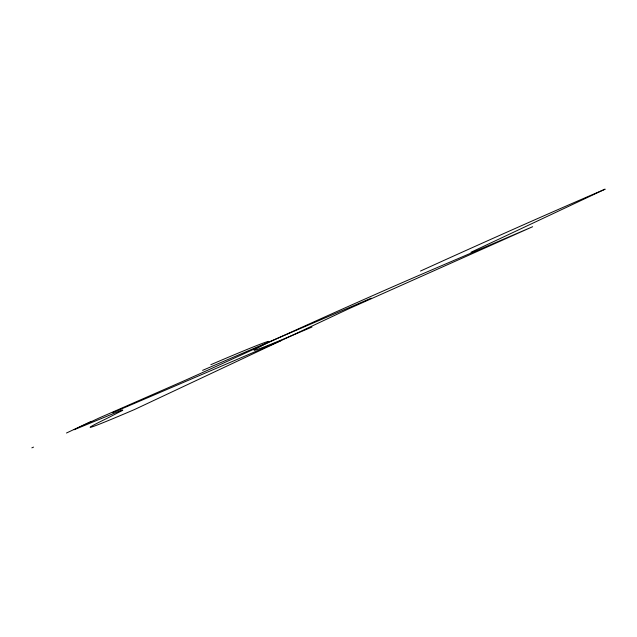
<?xml version="1.0" encoding="UTF-8"?>
<svg xmlns="http://www.w3.org/2000/svg" width="637" height="637" viewBox="0 0 637 637"><rect width="100%" height="100%" fill="white"/><g stroke="black" fill="none" stroke-linecap="round" stroke-linejoin="round"><path stroke-width="0.96" d="M66.479 433.017L91.306 421.336M470.982 252.26L605.15 189.157A192.605 3.36 -24.1 0 0 420.476 271.059M202.582 370.376L371.228 298.164M112.638 412.728L281.283 340.516M31.85 447.843L33.538 447.118M311.979 327.036A192.605 3.36 -24.1 0 1 261.473 345.835A192.605 3.36 -24.1 0 0 210.823 364.698M121.993 410.682L106.713 418.509A148.349 2.588 -24.1 0 0 134.694 409.456L348.28 309.001L532.643 226.716L427.865 271.577A148.349 2.588 -24.1 0 0 260.629 346.122L215.354 366.777A125.218 2.182 -24.1 0 1 184.372 380.679L98.982 418.055L74.155 429.728L121.309 410.339A125.218 2.182 -24.1 0 1 121.993 410.69"/></g></svg>
